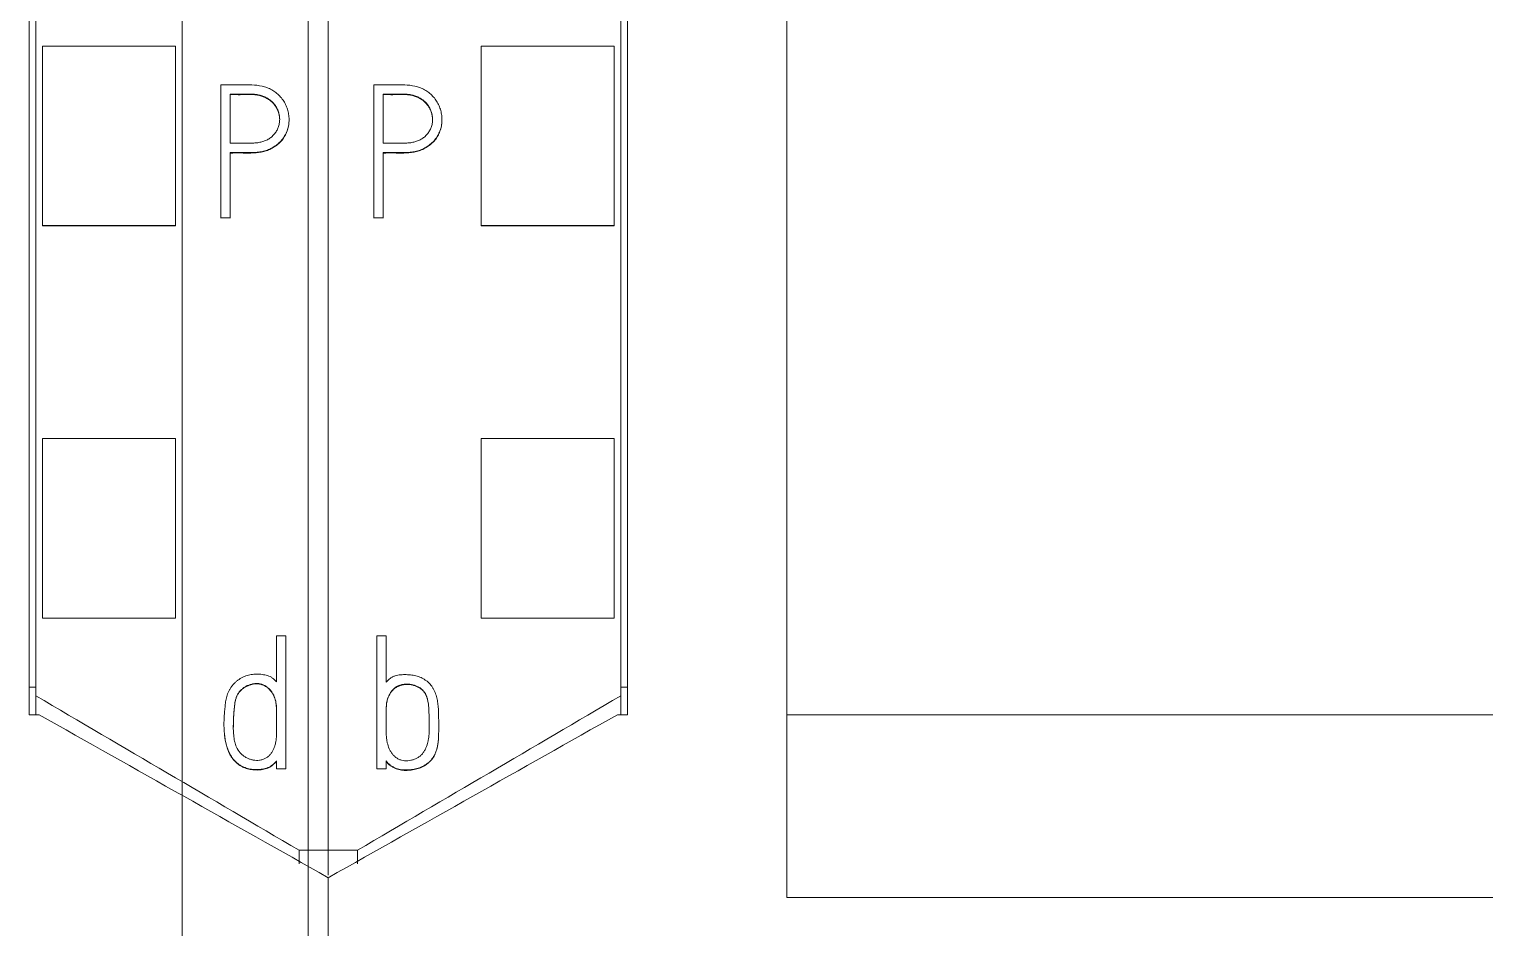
# Model space of a CAD drawing. Header units: millimetres. Extents: x 4137 to 6698, y 1400 to 3585.
# Drawn here: x 5385.35 to 5407.25, y 3245.87 to 3259.39 of the extents above; entities that cross this region are included whole.
import ezdxf

# ---------------------------------------------------------------- set-up
doc = ezdxf.new("R2010")
doc.units = ezdxf.units.MM
doc.layers.add('000-PI-Oprema', color=30, linetype='Continuous', lineweight=5)

msp = doc.modelspace()

# ---------------------------------------------------------------- linework, layer by layer
at = {"layer": '000-PI-Oprema', "color": 0, "linetype": 'ByBlock', "lineweight": 0}
for p, q in [((5389.848, 3360.459), (5389.848, 3247.041)), ((5389.848, 3360.459), (5389.848, 3247.041)), ((5385.448, 3249.363), (5385.448, 3358.178)), ((5394.248, 3358.178), (5394.248, 3249.363)), ((5387.648, 3293.528), (5387.648, 3229.573)), ((5389.548, 3293.528), (5389.548, 3229.573)), ((5385.548, 3256.433), (5385.548, 3259.134)), ((5385.548, 3259.134), (5387.548, 3259.134)), ((5387.548, 3256.433), (5387.548, 3259.134)), ((5392.148, 3256.433), (5392.148, 3259.134)), ((5394.148, 3259.134), (5392.148, 3259.134)), ((5394.148, 3256.433), (5394.148, 3259.134)), ((5388.232, 3258.551), (5388.232, 3256.549)), ((5390.532, 3258.551), (5390.532, 3256.549)), ((5388.373, 3257.673), (5388.373, 3258.409)), ((5390.673, 3257.673), (5390.673, 3258.409)), ((5389.258, 3258.022), (5389.258, 3258.028)), ((5391.558, 3258.022), (5391.558, 3258.028)), ((5388.373, 3256.549), (5388.373, 3257.532)), ((5390.673, 3256.549), (5390.673, 3257.532)), ((5388.232, 3256.549), (5388.373, 3256.549)), ((5388.232, 3256.549), (5388.232, 3256.543)), ((5388.373, 3256.549), (5388.373, 3256.543)), ((5390.532, 3256.549), (5390.673, 3256.549)), ((5390.532, 3256.549), (5390.532, 3256.543)), ((5390.673, 3256.549), (5390.673, 3256.543)), ((5385.548, 3256.428), (5385.548, 3256.433)), ((5385.548, 3256.433), (5387.548, 3256.433)), ((5385.548, 3256.428), (5387.548, 3256.428)), ((5387.548, 3256.428), (5387.548, 3256.433)), ((5392.148, 3256.428), (5392.148, 3256.433)), ((5394.148, 3256.433), (5392.148, 3256.433)), ((5394.148, 3256.428), (5392.148, 3256.428)), ((5394.148, 3256.428), (5394.148, 3256.433)), ((5385.548, 3250.531), (5385.548, 3253.232)), ((5385.548, 3253.232), (5387.548, 3253.232)), ((5387.548, 3250.531), (5387.548, 3253.232)), ((5392.148, 3250.531), (5392.148, 3253.232)), ((5394.148, 3253.232), (5392.148, 3253.232)), ((5394.148, 3250.531), (5394.148, 3253.232)), ((5385.548, 3250.528), (5385.548, 3250.531)), ((5385.548, 3250.531), (5387.548, 3250.531)), ((5385.548, 3250.528), (5387.548, 3250.528)), ((5387.548, 3250.528), (5387.548, 3250.531)), ((5392.148, 3250.528), (5392.148, 3250.531)), ((5394.148, 3250.531), (5392.148, 3250.531)), ((5394.148, 3250.528), (5392.148, 3250.528)), ((5394.148, 3250.528), (5394.148, 3250.531)), ((5389.07, 3250.264), (5389.07, 3249.572)), ((5389.211, 3250.264), (5389.07, 3250.264)), ((5389.211, 3248.264), (5389.211, 3250.264)), ((5390.581, 3248.264), (5390.581, 3250.264)), ((5390.581, 3250.264), (5390.719, 3250.264)), ((5390.719, 3250.264), (5390.719, 3249.569)), ((5385.348, 3249.492), (5385.448, 3249.492)), ((5385.448, 3249.078), (5385.448, 3249.363)), ((5394.348, 3249.492), (5394.248, 3249.492)), ((5394.248, 3249.363), (5394.248, 3249.078)), ((5385.348, 3249.078), (5385.498, 3249.078)), ((5388.279, 3248.941), (5388.279, 3248.931)), ((5391.509, 3248.889), (5391.509, 3248.895)), ((5394.198, 3249.078), (5394.348, 3249.078)), ((5417.748, 3249.074), (5396.748, 3249.074)), ((5389.07, 3248.383), (5389.07, 3248.264)), ((5389.07, 3248.264), (5389.211, 3248.264)), ((5390.719, 3248.264), (5390.581, 3248.264)), ((5390.719, 3248.383), (5390.719, 3248.264)), ((5389.408, 3247.041), (5389.408, 3246.837)), ((5389.848, 3247.041), (5389.408, 3247.041)), ((5389.848, 3247.041), (5389.848, 3246.664)), ((5389.848, 3247.041), (5389.848, 3246.671)), ((5390.288, 3247.041), (5389.848, 3247.041)), ((5390.288, 3246.837), (5390.288, 3247.041)), ((5417.748, 3246.328), (5396.748, 3246.328))]:
    msp.add_line(p, q, dxfattribs=at)
for points, knots in [([(5385.348, 3249.078), (5385.348, 3252.418), (5385.348, 3260.383), (5385.348, 3273.023), (5385.348, 3288.509), (5385.348, 3302.803), (5385.348, 3317.013), (5385.348, 3331.58), (5385.348, 3345.75), (5385.348, 3355.32), (5385.348, 3358.364)], [0, 0, 0, 0, 0.091483, 0.21812, 0.346206, 0.515858, 0.610111, 0.736264, 0.916066, 1, 1, 1, 1]), ([(5394.348, 3358.364), (5394.348, 3355.32), (5394.348, 3345.75), (5394.348, 3331.58), (5394.348, 3317.013), (5394.348, 3302.803), (5394.348, 3288.509), (5394.348, 3273.023), (5394.348, 3260.383), (5394.348, 3252.418), (5394.348, 3249.078)], [0, 0, 0, 0, 0.083934, 0.263736, 0.389889, 0.484142, 0.653794, 0.78188, 0.908517, 1, 1, 1, 1]), ([(5396.748, 3355.298), (5396.748, 3353.275), (5396.748, 3344.726), (5396.748, 3331.58), (5396.748, 3317.013), (5396.748, 3302.803), (5396.748, 3288.509), (5396.748, 3273.023), (5396.748, 3260.265), (5396.748, 3251.383), (5396.748, 3247.126), (5396.748, 3246.328)], [0, 0, 0, 0, 0.055935, 0.236292, 0.362833, 0.457376, 0.627551, 0.756032, 0.883059, 0.978086, 1, 1, 1, 1]), ([(5388.373, 3257.532), (5388.425, 3257.532), (5388.477, 3257.532), (5388.58, 3257.531), (5388.632, 3257.53), (5388.709, 3257.532), (5388.735, 3257.533), (5388.774, 3257.536), (5388.787, 3257.538), (5388.812, 3257.541), (5388.825, 3257.543), (5388.863, 3257.55), (5388.889, 3257.556), (5388.938, 3257.572), (5388.962, 3257.582), (5388.997, 3257.599), (5389.008, 3257.605), (5389.03, 3257.619), (5389.041, 3257.626), (5389.073, 3257.648), (5389.093, 3257.664), (5389.121, 3257.691), (5389.13, 3257.7), (5389.148, 3257.719), (5389.156, 3257.729), (5389.179, 3257.76), (5389.193, 3257.782), (5389.211, 3257.816), (5389.216, 3257.828), (5389.226, 3257.852), (5389.231, 3257.864), (5389.243, 3257.901), (5389.249, 3257.926), (5389.254, 3257.965), (5389.256, 3257.978), (5389.258, 3258.004), (5389.258, 3258.017), (5389.258, 3258.056), (5389.256, 3258.081), (5389.25, 3258.12), (5389.248, 3258.132), (5389.242, 3258.158), (5389.239, 3258.17), (5389.227, 3258.207), (5389.218, 3258.231), (5389.201, 3258.266), (5389.195, 3258.278), (5389.182, 3258.3), (5389.175, 3258.311), (5389.153, 3258.343), (5389.136, 3258.363), (5389.101, 3258.4), (5389.082, 3258.418), (5389.051, 3258.442), (5389.04, 3258.449), (5389.019, 3258.464), (5389.008, 3258.47), (5388.974, 3258.489), (5388.95, 3258.5), (5388.914, 3258.513), (5388.901, 3258.517), (5388.876, 3258.524), (5388.864, 3258.527), (5388.801, 3258.542), (5388.75, 3258.547), (5388.672, 3258.552), (5388.646, 3258.552), (5388.595, 3258.553), (5388.543, 3258.552), (5388.491, 3258.551), (5388.439, 3258.55), (5388.362, 3258.55), (5388.284, 3258.551), (5388.232, 3258.551)], [0, 0, 0, 0, 0.0625, 0.0625, 0.125, 0.125, 0.15625, 0.15625, 0.171875, 0.171875, 0.1875, 0.1875, 0.21875, 0.21875, 0.25, 0.25, 0.265625, 0.265625, 0.28125, 0.28125, 0.3125, 0.3125, 0.328125, 0.328125, 0.34375, 0.34375, 0.375, 0.375, 0.390625, 0.390625, 0.40625, 0.40625, 0.4375, 0.4375, 0.453125, 0.453125, 0.46875, 0.46875, 0.5, 0.5, 0.515625, 0.515625, 0.53125, 0.53125, 0.5625, 0.5625, 0.578125, 0.578125, 0.59375, 0.59375, 0.625, 0.625, 0.65625, 0.65625, 0.671875, 0.671875, 0.6875, 0.6875, 0.71875, 0.71875, 0.734375, 0.734375, 0.75, 0.75, 0.8125, 0.8125, 0.84375, 0.84375, 0.875, 0.90625, 0.90625, 0.9375, 1, 1, 1, 1]), ([(5390.673, 3257.532), (5390.725, 3257.532), (5390.777, 3257.532), (5390.88, 3257.531), (5390.932, 3257.53), (5391.009, 3257.532), (5391.035, 3257.533), (5391.074, 3257.536), (5391.087, 3257.538), (5391.112, 3257.541), (5391.125, 3257.543), (5391.163, 3257.55), (5391.189, 3257.556), (5391.238, 3257.572), (5391.262, 3257.582), (5391.297, 3257.599), (5391.308, 3257.605), (5391.33, 3257.619), (5391.341, 3257.626), (5391.373, 3257.648), (5391.393, 3257.664), (5391.421, 3257.691), (5391.43, 3257.7), (5391.448, 3257.719), (5391.456, 3257.729), (5391.479, 3257.76), (5391.493, 3257.782), (5391.511, 3257.816), (5391.516, 3257.828), (5391.526, 3257.852), (5391.531, 3257.864), (5391.543, 3257.901), (5391.549, 3257.926), (5391.554, 3257.965), (5391.556, 3257.978), (5391.558, 3258.004), (5391.558, 3258.017), (5391.558, 3258.056), (5391.556, 3258.081), (5391.55, 3258.12), (5391.548, 3258.132), (5391.542, 3258.158), (5391.539, 3258.17), (5391.527, 3258.207), (5391.518, 3258.231), (5391.501, 3258.266), (5391.495, 3258.278), (5391.482, 3258.3), (5391.475, 3258.311), (5391.453, 3258.343), (5391.436, 3258.363), (5391.401, 3258.4), (5391.382, 3258.418), (5391.351, 3258.442), (5391.34, 3258.449), (5391.319, 3258.464), (5391.308, 3258.47), (5391.274, 3258.489), (5391.25, 3258.5), (5391.214, 3258.513), (5391.201, 3258.517), (5391.176, 3258.524), (5391.164, 3258.527), (5391.101, 3258.542), (5391.05, 3258.547), (5390.972, 3258.552), (5390.946, 3258.552), (5390.895, 3258.553), (5390.843, 3258.552), (5390.791, 3258.551), (5390.739, 3258.55), (5390.662, 3258.55), (5390.584, 3258.551), (5390.532, 3258.551)], [0, 0, 0, 0, 0.0625, 0.0625, 0.125, 0.125, 0.15625, 0.15625, 0.171875, 0.171875, 0.1875, 0.1875, 0.21875, 0.21875, 0.25, 0.25, 0.265625, 0.265625, 0.28125, 0.28125, 0.3125, 0.3125, 0.328125, 0.328125, 0.34375, 0.34375, 0.375, 0.375, 0.390625, 0.390625, 0.40625, 0.40625, 0.4375, 0.4375, 0.453125, 0.453125, 0.46875, 0.46875, 0.5, 0.5, 0.515625, 0.515625, 0.53125, 0.53125, 0.5625, 0.5625, 0.578125, 0.578125, 0.59375, 0.59375, 0.625, 0.625, 0.65625, 0.65625, 0.671875, 0.671875, 0.6875, 0.6875, 0.71875, 0.71875, 0.734375, 0.734375, 0.75, 0.75, 0.8125, 0.8125, 0.84375, 0.84375, 0.875, 0.90625, 0.90625, 0.9375, 1, 1, 1, 1]), ([(5388.373, 3258.409), (5388.412, 3258.41), (5388.451, 3258.409), (5388.509, 3258.409), (5388.528, 3258.409), (5388.567, 3258.41), (5388.586, 3258.41), (5388.645, 3258.411), (5388.683, 3258.412), (5388.741, 3258.408), (5388.76, 3258.406), (5388.799, 3258.4), (5388.818, 3258.395), (5388.847, 3258.387), (5388.856, 3258.383), (5388.875, 3258.376), (5388.884, 3258.373), (5388.911, 3258.36), (5388.928, 3258.351), (5388.954, 3258.335), (5388.962, 3258.329), (5388.978, 3258.317), (5388.985, 3258.311), (5389.008, 3258.291), (5389.022, 3258.277), (5389.041, 3258.254), (5389.046, 3258.246), (5389.058, 3258.23), (5389.063, 3258.221), (5389.078, 3258.195), (5389.086, 3258.177), (5389.097, 3258.149), (5389.1, 3258.14), (5389.105, 3258.121), (5389.108, 3258.111), (5389.114, 3258.082), (5389.116, 3258.062), (5389.117, 3258.032), (5389.117, 3258.022), (5389.116, 3258.002), (5389.115, 3257.992), (5389.111, 3257.963), (5389.107, 3257.943), (5389.098, 3257.915), (5389.095, 3257.906), (5389.087, 3257.888), (5389.083, 3257.878), (5389.069, 3257.852), (5389.058, 3257.835), (5389.04, 3257.812), (5389.033, 3257.804), (5389.02, 3257.79), (5389.013, 3257.782), (5388.99, 3257.762), (5388.974, 3257.751), (5388.949, 3257.735), (5388.941, 3257.73), (5388.923, 3257.72), (5388.914, 3257.716), (5388.886, 3257.704), (5388.868, 3257.698), (5388.839, 3257.69), (5388.829, 3257.688), (5388.81, 3257.684), (5388.8, 3257.682), (5388.77, 3257.678), (5388.75, 3257.676), (5388.711, 3257.674), (5388.691, 3257.673), (5388.651, 3257.672), (5388.611, 3257.672), (5388.572, 3257.673), (5388.532, 3257.673), (5388.512, 3257.673), (5388.453, 3257.673), (5388.413, 3257.673), (5388.373, 3257.673)], [0, 0, 0, 0, 0.0625, 0.0625, 0.09375, 0.09375, 0.125, 0.125, 0.1875, 0.1875, 0.21875, 0.21875, 0.25, 0.25, 0.265625, 0.265625, 0.28125, 0.28125, 0.3125, 0.3125, 0.328125, 0.328125, 0.34375, 0.34375, 0.375, 0.375, 0.390625, 0.390625, 0.40625, 0.40625, 0.4375, 0.4375, 0.453125, 0.453125, 0.46875, 0.46875, 0.5, 0.5, 0.515625, 0.515625, 0.53125, 0.53125, 0.5625, 0.5625, 0.578125, 0.578125, 0.59375, 0.59375, 0.625, 0.625, 0.640625, 0.640625, 0.65625, 0.65625, 0.6875, 0.6875, 0.703125, 0.703125, 0.71875, 0.71875, 0.75, 0.75, 0.765625, 0.765625, 0.78125, 0.78125, 0.8125, 0.8125, 0.84375, 0.84375, 0.875, 0.90625, 0.90625, 0.9375, 0.9375, 1, 1, 1, 1]), ([(5389.117, 3258.022), (5389.117, 3258.026), (5389.117, 3258.029), (5389.117, 3258.042), (5389.116, 3258.052), (5389.114, 3258.071), (5389.112, 3258.081), (5389.107, 3258.11), (5389.102, 3258.129), (5389.092, 3258.157), (5389.088, 3258.167), (5389.08, 3258.185), (5389.066, 3258.211), (5389.05, 3258.236), (5389.031, 3258.259), (5389.025, 3258.267), (5389.011, 3258.281), (5389.004, 3258.288), (5388.982, 3258.308), (5388.966, 3258.32), (5388.941, 3258.336), (5388.933, 3258.342), (5388.915, 3258.351), (5388.907, 3258.356), (5388.88, 3258.369), (5388.861, 3258.376), (5388.824, 3258.388), (5388.804, 3258.392), (5388.765, 3258.399), (5388.746, 3258.401), (5388.687, 3258.406), (5388.648, 3258.405), (5388.589, 3258.404), (5388.569, 3258.403), (5388.53, 3258.403), (5388.511, 3258.402), (5388.452, 3258.403), (5388.413, 3258.403), (5388.373, 3258.403)], [0, 0, 0, 0, 0.009533, 0.009533, 0.040485, 0.040485, 0.071437, 0.071437, 0.133342, 0.133342, 0.164294, 0.164294, 0.195246, 0.25715, 0.25715, 0.288102, 0.288102, 0.319054, 0.319054, 0.380958, 0.380958, 0.41191, 0.41191, 0.442862, 0.442862, 0.504767, 0.504767, 0.566671, 0.566671, 0.628575, 0.628575, 0.752383, 0.752383, 0.814287, 0.814287, 0.876192, 0.876192, 1, 1, 1, 1]), ([(5390.673, 3258.409), (5390.712, 3258.41), (5390.751, 3258.409), (5390.809, 3258.409), (5390.828, 3258.409), (5390.867, 3258.41), (5390.886, 3258.41), (5390.945, 3258.411), (5390.983, 3258.412), (5391.041, 3258.408), (5391.06, 3258.406), (5391.099, 3258.4), (5391.118, 3258.395), (5391.147, 3258.387), (5391.156, 3258.383), (5391.175, 3258.376), (5391.184, 3258.373), (5391.211, 3258.36), (5391.228, 3258.351), (5391.254, 3258.335), (5391.262, 3258.329), (5391.278, 3258.317), (5391.285, 3258.311), (5391.308, 3258.291), (5391.322, 3258.277), (5391.341, 3258.254), (5391.346, 3258.246), (5391.358, 3258.23), (5391.363, 3258.221), (5391.378, 3258.195), (5391.386, 3258.177), (5391.397, 3258.149), (5391.4, 3258.14), (5391.405, 3258.121), (5391.408, 3258.111), (5391.414, 3258.082), (5391.416, 3258.062), (5391.417, 3258.032), (5391.417, 3258.022), (5391.416, 3258.002), (5391.415, 3257.992), (5391.411, 3257.963), (5391.407, 3257.943), (5391.398, 3257.915), (5391.395, 3257.906), (5391.387, 3257.888), (5391.383, 3257.878), (5391.369, 3257.852), (5391.358, 3257.835), (5391.34, 3257.812), (5391.333, 3257.804), (5391.32, 3257.79), (5391.313, 3257.782), (5391.29, 3257.762), (5391.274, 3257.751), (5391.249, 3257.735), (5391.241, 3257.73), (5391.223, 3257.72), (5391.214, 3257.716), (5391.186, 3257.704), (5391.168, 3257.698), (5391.139, 3257.69), (5391.129, 3257.688), (5391.11, 3257.684), (5391.1, 3257.682), (5391.07, 3257.678), (5391.05, 3257.676), (5391.011, 3257.674), (5390.991, 3257.673), (5390.951, 3257.672), (5390.911, 3257.672), (5390.872, 3257.673), (5390.832, 3257.673), (5390.812, 3257.673), (5390.753, 3257.673), (5390.713, 3257.673), (5390.673, 3257.673)], [0, 0, 0, 0, 0.0625, 0.0625, 0.09375, 0.09375, 0.125, 0.125, 0.1875, 0.1875, 0.21875, 0.21875, 0.25, 0.25, 0.265625, 0.265625, 0.28125, 0.28125, 0.3125, 0.3125, 0.328125, 0.328125, 0.34375, 0.34375, 0.375, 0.375, 0.390625, 0.390625, 0.40625, 0.40625, 0.4375, 0.4375, 0.453125, 0.453125, 0.46875, 0.46875, 0.5, 0.5, 0.515625, 0.515625, 0.53125, 0.53125, 0.5625, 0.5625, 0.578125, 0.578125, 0.59375, 0.59375, 0.625, 0.625, 0.640625, 0.640625, 0.65625, 0.65625, 0.6875, 0.6875, 0.703125, 0.703125, 0.71875, 0.71875, 0.75, 0.75, 0.765625, 0.765625, 0.78125, 0.78125, 0.8125, 0.8125, 0.84375, 0.84375, 0.875, 0.90625, 0.90625, 0.9375, 0.9375, 1, 1, 1, 1]), ([(5391.417, 3258.022), (5391.417, 3258.026), (5391.417, 3258.029), (5391.417, 3258.042), (5391.416, 3258.052), (5391.414, 3258.071), (5391.412, 3258.081), (5391.407, 3258.11), (5391.402, 3258.129), (5391.392, 3258.157), (5391.388, 3258.167), (5391.38, 3258.185), (5391.366, 3258.211), (5391.35, 3258.236), (5391.331, 3258.259), (5391.325, 3258.267), (5391.311, 3258.281), (5391.304, 3258.288), (5391.282, 3258.308), (5391.266, 3258.32), (5391.241, 3258.336), (5391.233, 3258.342), (5391.215, 3258.351), (5391.207, 3258.356), (5391.18, 3258.369), (5391.161, 3258.376), (5391.124, 3258.388), (5391.104, 3258.392), (5391.065, 3258.399), (5391.046, 3258.401), (5390.987, 3258.406), (5390.948, 3258.405), (5390.889, 3258.404), (5390.869, 3258.403), (5390.83, 3258.403), (5390.811, 3258.402), (5390.752, 3258.403), (5390.713, 3258.403), (5390.673, 3258.403)], [0, 0, 0, 0, 0.009533, 0.009533, 0.040485, 0.040485, 0.071437, 0.071437, 0.133342, 0.133342, 0.164294, 0.164294, 0.195246, 0.25715, 0.25715, 0.288102, 0.288102, 0.319054, 0.319054, 0.380958, 0.380958, 0.41191, 0.41191, 0.442862, 0.442862, 0.504767, 0.504767, 0.566671, 0.566671, 0.628575, 0.628575, 0.752383, 0.752383, 0.814287, 0.814287, 0.876192, 0.876192, 1, 1, 1, 1]), ([(5389.258, 3258.023), (5389.258, 3257.997), (5389.257, 3257.972), (5389.251, 3257.935), (5389.248, 3257.922), (5389.243, 3257.897), (5389.239, 3257.884), (5389.227, 3257.847), (5389.217, 3257.823), (5389.194, 3257.777), (5389.18, 3257.755), (5389.157, 3257.724), (5389.148, 3257.714), (5389.131, 3257.695), (5389.122, 3257.685), (5389.094, 3257.659), (5389.074, 3257.642), (5389.042, 3257.62), (5389.031, 3257.613), (5389.009, 3257.6), (5388.997, 3257.593), (5388.963, 3257.576), (5388.939, 3257.566), (5388.902, 3257.554), (5388.889, 3257.551), (5388.864, 3257.544), (5388.851, 3257.542), (5388.788, 3257.53), (5388.736, 3257.526), (5388.633, 3257.524), (5388.581, 3257.525), (5388.477, 3257.526), (5388.425, 3257.525), (5388.373, 3257.525)], [0, 0, 0, 0, 0.065202, 0.065202, 0.098588, 0.098588, 0.131973, 0.131973, 0.198745, 0.198745, 0.265516, 0.265516, 0.298902, 0.298902, 0.332287, 0.332287, 0.399059, 0.399059, 0.432444, 0.432444, 0.46583, 0.46583, 0.532601, 0.532601, 0.565987, 0.565987, 0.599372, 0.599372, 0.732915, 0.732915, 0.866457, 0.866457, 1, 1, 1, 1]), ([(5391.558, 3258.023), (5391.558, 3257.997), (5391.557, 3257.972), (5391.551, 3257.935), (5391.548, 3257.922), (5391.543, 3257.897), (5391.539, 3257.884), (5391.527, 3257.847), (5391.517, 3257.823), (5391.494, 3257.777), (5391.48, 3257.755), (5391.457, 3257.724), (5391.448, 3257.714), (5391.431, 3257.695), (5391.422, 3257.685), (5391.394, 3257.659), (5391.374, 3257.642), (5391.342, 3257.62), (5391.331, 3257.613), (5391.309, 3257.6), (5391.297, 3257.593), (5391.263, 3257.576), (5391.239, 3257.566), (5391.202, 3257.554), (5391.189, 3257.551), (5391.164, 3257.544), (5391.151, 3257.542), (5391.088, 3257.53), (5391.036, 3257.526), (5390.933, 3257.524), (5390.881, 3257.525), (5390.777, 3257.526), (5390.725, 3257.525), (5390.673, 3257.525)], [0, 0, 0, 0, 0.065202, 0.065202, 0.098588, 0.098588, 0.131973, 0.131973, 0.198745, 0.198745, 0.265516, 0.265516, 0.298902, 0.298902, 0.332287, 0.332287, 0.399059, 0.399059, 0.432444, 0.432444, 0.46583, 0.46583, 0.532601, 0.532601, 0.565987, 0.565987, 0.599372, 0.599372, 0.732915, 0.732915, 0.866457, 0.866457, 1, 1, 1, 1]), ([(5389.07, 3249.572), (5389.051, 3249.593), (5389.032, 3249.613), (5389.004, 3249.633), (5388.998, 3249.637), (5388.986, 3249.644), (5388.98, 3249.648), (5388.961, 3249.657), (5388.948, 3249.662), (5388.922, 3249.67), (5388.909, 3249.674), (5388.882, 3249.679), (5388.868, 3249.681), (5388.84, 3249.685), (5388.827, 3249.687), (5388.799, 3249.689), (5388.786, 3249.689), (5388.744, 3249.689), (5388.717, 3249.686), (5388.676, 3249.679), (5388.662, 3249.676), (5388.635, 3249.669), (5388.622, 3249.665), (5388.596, 3249.656), (5388.583, 3249.651), (5388.558, 3249.64), (5388.546, 3249.633), (5388.521, 3249.619), (5388.51, 3249.612), (5388.487, 3249.596), (5388.465, 3249.579), (5388.445, 3249.56), (5388.426, 3249.54), (5388.416, 3249.53), (5388.399, 3249.508), (5388.39, 3249.497), (5388.375, 3249.474), (5388.367, 3249.462), (5388.354, 3249.438), (5388.347, 3249.426), (5388.336, 3249.4), (5388.331, 3249.387), (5388.318, 3249.348), (5388.311, 3249.321), (5388.305, 3249.28), (5388.303, 3249.267), (5388.3, 3249.239), (5388.299, 3249.226), (5388.296, 3249.198), (5388.295, 3249.185), (5388.291, 3249.157), (5388.29, 3249.144), (5388.287, 3249.116), (5388.286, 3249.103), (5388.283, 3249.075), (5388.282, 3249.062), (5388.281, 3249.034), (5388.28, 3249.02), (5388.28, 3248.993), (5388.279, 3248.979), (5388.279, 3248.938), (5388.279, 3248.911), (5388.281, 3248.856), (5388.282, 3248.829), (5388.288, 3248.774), (5388.291, 3248.747), (5388.3, 3248.693), (5388.305, 3248.666), (5388.325, 3248.585), (5388.344, 3248.533), (5388.383, 3248.46), (5388.398, 3248.437), (5388.431, 3248.394), (5388.45, 3248.374), (5388.482, 3248.347), (5388.493, 3248.338), (5388.516, 3248.322), (5388.527, 3248.315), (5388.551, 3248.302), (5388.563, 3248.295), (5388.589, 3248.285), (5388.602, 3248.28), (5388.641, 3248.267), (5388.668, 3248.262), (5388.723, 3248.254), (5388.75, 3248.252), (5388.792, 3248.253), (5388.806, 3248.254), (5388.833, 3248.256), (5388.847, 3248.258), (5388.874, 3248.264), (5388.887, 3248.267), (5388.914, 3248.274), (5388.927, 3248.278), (5388.953, 3248.288), (5388.965, 3248.294), (5388.989, 3248.308), (5389, 3248.316), (5389.022, 3248.333), (5389.032, 3248.343), (5389.052, 3248.362), (5389.061, 3248.373), (5389.07, 3248.383)], [0, 0, 0, 0, 0.03125, 0.03125, 0.039062, 0.039062, 0.046875, 0.046875, 0.0625, 0.0625, 0.078125, 0.078125, 0.09375, 0.09375, 0.109375, 0.109375, 0.125, 0.125, 0.15625, 0.15625, 0.171875, 0.171875, 0.1875, 0.1875, 0.203125, 0.203125, 0.21875, 0.21875, 0.234375, 0.234375, 0.25, 0.265625, 0.265625, 0.28125, 0.28125, 0.296875, 0.296875, 0.3125, 0.3125, 0.328125, 0.328125, 0.34375, 0.34375, 0.375, 0.375, 0.390625, 0.390625, 0.40625, 0.40625, 0.421875, 0.421875, 0.4375, 0.4375, 0.453125, 0.453125, 0.46875, 0.46875, 0.484375, 0.484375, 0.5, 0.5, 0.53125, 0.53125, 0.5625, 0.5625, 0.59375, 0.59375, 0.625, 0.625, 0.6875, 0.6875, 0.71875, 0.71875, 0.75, 0.75, 0.765625, 0.765625, 0.78125, 0.78125, 0.796875, 0.796875, 0.8125, 0.8125, 0.84375, 0.84375, 0.875, 0.875, 0.890625, 0.890625, 0.90625, 0.90625, 0.921875, 0.921875, 0.9375, 0.9375, 0.953125, 0.953125, 0.96875, 0.96875, 0.984375, 0.984375, 1, 1, 1, 1]), ([(5389.016, 3249.393), (5389.031, 3249.365), (5389.043, 3249.336), (5389.056, 3249.291), (5389.059, 3249.276), (5389.064, 3249.244), (5389.066, 3249.229), (5389.068, 3249.197), (5389.069, 3249.182), (5389.07, 3249.15), (5389.071, 3249.103), (5389.07, 3249.056), (5389.069, 3248.962), (5389.07, 3248.899), (5389.07, 3248.805), (5389.07, 3248.774), (5389.067, 3248.727), (5389.066, 3248.712), (5389.061, 3248.681), (5389.056, 3248.65), (5389.048, 3248.62), (5389.038, 3248.59), (5389.032, 3248.575), (5389.02, 3248.547), (5389.012, 3248.533), (5388.996, 3248.506), (5388.987, 3248.493), (5388.966, 3248.469), (5388.955, 3248.459), (5388.937, 3248.444), (5388.93, 3248.439), (5388.917, 3248.43), (5388.91, 3248.426), (5388.89, 3248.415), (5388.875, 3248.409), (5388.853, 3248.402), (5388.845, 3248.4), (5388.83, 3248.396), (5388.822, 3248.395), (5388.799, 3248.392), (5388.783, 3248.391), (5388.751, 3248.392), (5388.736, 3248.394), (5388.705, 3248.399), (5388.69, 3248.403), (5388.659, 3248.413), (5388.645, 3248.419), (5388.617, 3248.432), (5388.603, 3248.44), (5388.577, 3248.457), (5388.564, 3248.466), (5388.54, 3248.487), (5388.529, 3248.498), (5388.509, 3248.521), (5388.499, 3248.534), (5388.474, 3248.574), (5388.462, 3248.603), (5388.447, 3248.648), (5388.443, 3248.663), (5388.436, 3248.694), (5388.433, 3248.709), (5388.426, 3248.755), (5388.423, 3248.786), (5388.42, 3248.848), (5388.419, 3248.879), (5388.42, 3248.942), (5388.421, 3248.973), (5388.423, 3249.035), (5388.425, 3249.066), (5388.429, 3249.129), (5388.432, 3249.16), (5388.438, 3249.222), (5388.442, 3249.253), (5388.451, 3249.299), (5388.455, 3249.314), (5388.465, 3249.344), (5388.471, 3249.358), (5388.485, 3249.386), (5388.494, 3249.4), (5388.508, 3249.419), (5388.512, 3249.425), (5388.523, 3249.437), (5388.528, 3249.443), (5388.545, 3249.459), (5388.557, 3249.47), (5388.582, 3249.489), (5388.595, 3249.497), (5388.637, 3249.52), (5388.666, 3249.531), (5388.704, 3249.54), (5388.712, 3249.542), (5388.728, 3249.544), (5388.736, 3249.545), (5388.759, 3249.548), (5388.775, 3249.548), (5388.798, 3249.546), (5388.806, 3249.545), (5388.822, 3249.542), (5388.83, 3249.541), (5388.852, 3249.534), (5388.867, 3249.529), (5388.888, 3249.519), (5388.895, 3249.515), (5388.909, 3249.507), (5388.929, 3249.494), (5388.947, 3249.479), (5388.964, 3249.463), (5388.969, 3249.457), (5388.98, 3249.445), (5388.985, 3249.439), (5388.999, 3249.42), (5389.008, 3249.407), (5389.016, 3249.393)], [0, 0, 0, 0, 0.03125, 0.03125, 0.046875, 0.046875, 0.0625, 0.0625, 0.078125, 0.078125, 0.09375, 0.125, 0.125, 0.1875, 0.1875, 0.21875, 0.21875, 0.234375, 0.234375, 0.25, 0.265625, 0.265625, 0.28125, 0.28125, 0.296875, 0.296875, 0.3125, 0.3125, 0.328125, 0.328125, 0.335938, 0.335938, 0.34375, 0.34375, 0.359375, 0.359375, 0.367188, 0.367188, 0.375, 0.375, 0.390625, 0.390625, 0.40625, 0.40625, 0.421875, 0.421875, 0.4375, 0.4375, 0.453125, 0.453125, 0.46875, 0.46875, 0.484375, 0.484375, 0.5, 0.5, 0.53125, 0.53125, 0.546875, 0.546875, 0.5625, 0.5625, 0.59375, 0.59375, 0.625, 0.625, 0.65625, 0.65625, 0.6875, 0.6875, 0.71875, 0.71875, 0.75, 0.75, 0.765625, 0.765625, 0.78125, 0.78125, 0.796875, 0.796875, 0.804688, 0.804688, 0.8125, 0.8125, 0.828125, 0.828125, 0.84375, 0.84375, 0.875, 0.875, 0.882813, 0.882813, 0.890625, 0.890625, 0.90625, 0.90625, 0.914063, 0.914063, 0.921875, 0.921875, 0.9375, 0.9375, 0.945313, 0.945313, 0.953125, 0.96875, 0.96875, 0.976563, 0.976563, 0.984375, 0.984375, 1, 1, 1, 1]), ([(5389.016, 3249.387), (5389, 3249.414), (5388.981, 3249.44), (5388.953, 3249.467), (5388.947, 3249.473), (5388.935, 3249.483), (5388.929, 3249.488), (5388.909, 3249.501), (5388.896, 3249.509), (5388.874, 3249.519), (5388.867, 3249.522), (5388.852, 3249.528), (5388.845, 3249.53), (5388.822, 3249.536), (5388.806, 3249.539), (5388.783, 3249.541), (5388.775, 3249.541), (5388.759, 3249.541), (5388.751, 3249.541), (5388.728, 3249.538), (5388.712, 3249.536), (5388.681, 3249.528), (5388.666, 3249.524), (5388.637, 3249.512), (5388.622, 3249.506), (5388.602, 3249.495), (5388.595, 3249.491), (5388.582, 3249.482), (5388.575, 3249.478), (5388.556, 3249.463), (5388.533, 3249.443), (5388.512, 3249.419), (5388.498, 3249.4), (5388.494, 3249.393), (5388.485, 3249.379), (5388.482, 3249.373), (5388.471, 3249.352), (5388.465, 3249.337), (5388.455, 3249.307), (5388.451, 3249.292), (5388.442, 3249.246), (5388.438, 3249.215), (5388.432, 3249.152), (5388.427, 3249.09), (5388.423, 3249.027), (5388.421, 3248.965), (5388.42, 3248.934), (5388.42, 3248.899), (5388.42, 3248.896), (5388.42, 3248.893)], [0, 0, 0, 0, 0.082662, 0.082662, 0.103327, 0.103327, 0.123993, 0.123993, 0.165323, 0.165323, 0.185989, 0.185989, 0.206654, 0.206654, 0.247985, 0.247985, 0.268651, 0.268651, 0.289316, 0.289316, 0.330647, 0.330647, 0.371978, 0.371978, 0.413309, 0.413309, 0.433974, 0.433974, 0.454639, 0.454639, 0.49597, 0.537301, 0.537301, 0.557967, 0.557967, 0.578632, 0.578632, 0.619963, 0.619963, 0.661294, 0.661294, 0.743955, 0.743955, 0.826617, 0.909279, 0.909279, 0.99194, 0.99194, 1, 1, 1, 1]), ([(5390.719, 3249.569), (5390.738, 3249.59), (5390.759, 3249.609), (5390.793, 3249.633), (5390.804, 3249.64), (5390.823, 3249.65), (5390.83, 3249.653), (5390.843, 3249.658), (5390.849, 3249.66), (5390.882, 3249.671), (5390.909, 3249.676), (5390.951, 3249.68), (5390.965, 3249.68), (5390.993, 3249.681), (5391.007, 3249.681), (5391.049, 3249.68), (5391.076, 3249.678), (5391.117, 3249.672), (5391.131, 3249.67), (5391.159, 3249.664), (5391.172, 3249.661), (5391.212, 3249.649), (5391.238, 3249.639), (5391.275, 3249.62), (5391.288, 3249.613), (5391.311, 3249.597), (5391.323, 3249.589), (5391.355, 3249.564), (5391.375, 3249.544), (5391.401, 3249.511), (5391.409, 3249.5), (5391.424, 3249.476), (5391.438, 3249.452), (5391.449, 3249.426), (5391.46, 3249.4), (5391.465, 3249.387), (5391.478, 3249.347), (5391.484, 3249.32), (5391.495, 3249.265), (5391.498, 3249.238), (5391.504, 3249.182), (5391.505, 3249.154), (5391.507, 3249.099), (5391.508, 3249.071), (5391.509, 3249.015), (5391.509, 3248.987), (5391.51, 3248.903), (5391.51, 3248.847), (5391.507, 3248.763), (5391.506, 3248.735), (5391.502, 3248.68), (5391.499, 3248.652), (5391.492, 3248.611), (5391.489, 3248.597), (5391.483, 3248.57), (5391.479, 3248.556), (5391.466, 3248.516), (5391.455, 3248.49), (5391.435, 3248.453), (5391.427, 3248.441), (5391.411, 3248.418), (5391.403, 3248.407), (5391.375, 3248.375), (5391.355, 3248.356), (5391.321, 3248.331), (5391.309, 3248.324), (5391.285, 3248.309), (5391.272, 3248.303), (5391.247, 3248.291), (5391.234, 3248.286), (5391.207, 3248.276), (5391.194, 3248.272), (5391.153, 3248.261), (5391.126, 3248.256), (5391.07, 3248.249), (5391.042, 3248.247), (5390.986, 3248.247), (5390.958, 3248.25), (5390.917, 3248.257), (5390.903, 3248.26), (5390.876, 3248.269), (5390.863, 3248.274), (5390.837, 3248.285), (5390.825, 3248.292), (5390.807, 3248.302), (5390.801, 3248.306), (5390.789, 3248.314), (5390.783, 3248.318), (5390.756, 3248.34), (5390.736, 3248.361), (5390.719, 3248.383)], [0, 0, 0, 0, 0.03125, 0.03125, 0.046875, 0.046875, 0.054688, 0.054688, 0.0625, 0.0625, 0.09375, 0.09375, 0.109375, 0.109375, 0.125, 0.125, 0.15625, 0.15625, 0.171875, 0.171875, 0.1875, 0.1875, 0.21875, 0.21875, 0.234375, 0.234375, 0.25, 0.25, 0.28125, 0.28125, 0.296875, 0.296875, 0.3125, 0.328125, 0.328125, 0.34375, 0.34375, 0.375, 0.375, 0.40625, 0.40625, 0.4375, 0.4375, 0.46875, 0.46875, 0.5, 0.5, 0.5625, 0.5625, 0.59375, 0.59375, 0.625, 0.625, 0.640625, 0.640625, 0.65625, 0.65625, 0.6875, 0.6875, 0.703125, 0.703125, 0.71875, 0.71875, 0.75, 0.75, 0.765625, 0.765625, 0.78125, 0.78125, 0.796875, 0.796875, 0.8125, 0.8125, 0.84375, 0.84375, 0.875, 0.875, 0.90625, 0.90625, 0.921875, 0.921875, 0.9375, 0.9375, 0.953125, 0.953125, 0.960938, 0.960938, 0.96875, 0.96875, 1, 1, 1, 1]), ([(5390.89, 3249.507), (5390.904, 3249.514), (5390.919, 3249.52), (5390.949, 3249.529), (5390.964, 3249.532), (5390.988, 3249.536), (5390.996, 3249.537), (5391.011, 3249.538), (5391.035, 3249.539), (5391.059, 3249.538), (5391.09, 3249.534), (5391.106, 3249.531), (5391.136, 3249.524), (5391.151, 3249.519), (5391.181, 3249.508), (5391.195, 3249.501), (5391.223, 3249.486), (5391.236, 3249.477), (5391.255, 3249.462), (5391.26, 3249.457), (5391.272, 3249.446), (5391.277, 3249.44), (5391.293, 3249.422), (5391.301, 3249.409), (5391.316, 3249.381), (5391.323, 3249.366), (5391.334, 3249.337), (5391.338, 3249.322), (5391.346, 3249.291), (5391.349, 3249.276), (5391.354, 3249.245), (5391.356, 3249.229), (5391.361, 3249.182), (5391.362, 3249.15), (5391.366, 3249.056), (5391.368, 3248.993), (5391.368, 3248.898), (5391.367, 3248.866), (5391.365, 3248.803), (5391.363, 3248.772), (5391.357, 3248.725), (5391.355, 3248.709), (5391.349, 3248.678), (5391.345, 3248.663), (5391.333, 3248.617), (5391.322, 3248.587), (5391.302, 3248.545), (5391.294, 3248.531), (5391.276, 3248.505), (5391.266, 3248.493), (5391.245, 3248.47), (5391.233, 3248.459), (5391.207, 3248.44), (5391.194, 3248.432), (5391.166, 3248.417), (5391.151, 3248.411), (5391.121, 3248.4), (5391.106, 3248.396), (5391.075, 3248.39), (5391.059, 3248.387), (5391.036, 3248.386), (5391.028, 3248.386), (5391.012, 3248.386), (5391.004, 3248.386), (5390.98, 3248.388), (5390.965, 3248.39), (5390.942, 3248.396), (5390.934, 3248.399), (5390.919, 3248.404), (5390.912, 3248.407), (5390.891, 3248.418), (5390.877, 3248.426), (5390.858, 3248.44), (5390.852, 3248.445), (5390.84, 3248.456), (5390.835, 3248.462), (5390.819, 3248.479), (5390.809, 3248.491), (5390.791, 3248.517), (5390.782, 3248.531), (5390.761, 3248.573), (5390.75, 3248.602), (5390.738, 3248.648), (5390.734, 3248.664), (5390.729, 3248.695), (5390.727, 3248.71), (5390.722, 3248.757), (5390.72, 3248.788), (5390.719, 3248.85), (5390.719, 3248.881), (5390.719, 3248.944), (5390.72, 3248.975), (5390.72, 3249.037), (5390.72, 3249.068), (5390.719, 3249.131), (5390.719, 3249.162), (5390.722, 3249.224), (5390.725, 3249.255), (5390.735, 3249.3), (5390.739, 3249.316), (5390.75, 3249.345), (5390.756, 3249.36), (5390.769, 3249.387), (5390.777, 3249.401), (5390.795, 3249.427), (5390.805, 3249.439), (5390.826, 3249.462), (5390.838, 3249.472), (5390.856, 3249.486), (5390.863, 3249.491), (5390.873, 3249.497), (5390.876, 3249.499), (5390.883, 3249.503), (5390.886, 3249.505), (5390.89, 3249.507)], [0, 0, 0, 0, 0.015625, 0.015625, 0.03125, 0.03125, 0.039063, 0.039063, 0.046875, 0.0625, 0.0625, 0.078125, 0.078125, 0.09375, 0.09375, 0.109375, 0.109375, 0.125, 0.125, 0.132813, 0.132813, 0.140625, 0.140625, 0.15625, 0.15625, 0.171875, 0.171875, 0.1875, 0.1875, 0.203125, 0.203125, 0.21875, 0.21875, 0.25, 0.25, 0.3125, 0.3125, 0.34375, 0.34375, 0.375, 0.375, 0.390625, 0.390625, 0.40625, 0.40625, 0.4375, 0.4375, 0.453125, 0.453125, 0.46875, 0.46875, 0.484375, 0.484375, 0.5, 0.5, 0.515625, 0.515625, 0.53125, 0.53125, 0.546875, 0.546875, 0.554688, 0.554688, 0.5625, 0.5625, 0.578125, 0.578125, 0.585938, 0.585938, 0.59375, 0.59375, 0.609375, 0.609375, 0.617188, 0.617188, 0.625, 0.625, 0.640625, 0.640625, 0.65625, 0.65625, 0.6875, 0.6875, 0.703125, 0.703125, 0.71875, 0.71875, 0.75, 0.75, 0.78125, 0.78125, 0.8125, 0.8125, 0.84375, 0.84375, 0.875, 0.875, 0.90625, 0.90625, 0.921875, 0.921875, 0.9375, 0.9375, 0.953125, 0.953125, 0.96875, 0.96875, 0.984375, 0.984375, 0.992188, 0.992188, 0.996094, 0.996094, 1, 1, 1, 1]), ([(5391.368, 3248.924), (5391.368, 3248.926), (5391.368, 3248.929), (5391.368, 3248.994), (5391.366, 3249.056), (5391.362, 3249.149), (5391.36, 3249.181), (5391.354, 3249.243), (5391.349, 3249.274), (5391.337, 3249.32), (5391.333, 3249.335), (5391.321, 3249.364), (5391.315, 3249.378), (5391.299, 3249.406), (5391.291, 3249.418), (5391.27, 3249.443), (5391.258, 3249.453), (5391.24, 3249.468), (5391.234, 3249.472), (5391.22, 3249.481), (5391.214, 3249.485), (5391.193, 3249.496), (5391.179, 3249.503), (5391.149, 3249.514), (5391.135, 3249.518), (5391.104, 3249.526), (5391.088, 3249.528), (5391.057, 3249.532), (5391.042, 3249.532), (5391.01, 3249.532), (5390.995, 3249.531), (5390.964, 3249.526), (5390.948, 3249.523), (5390.926, 3249.516), (5390.915, 3249.512), (5390.904, 3249.507), (5390.897, 3249.504), (5390.893, 3249.503), (5390.89, 3249.501)], [0, 0, 0, 0, 0.008133, 0.008133, 0.206507, 0.206507, 0.305693, 0.305693, 0.40488, 0.40488, 0.454473, 0.454473, 0.504067, 0.504067, 0.55366, 0.55366, 0.603253, 0.603253, 0.62805, 0.62805, 0.652847, 0.652847, 0.70244, 0.70244, 0.752033, 0.752033, 0.801627, 0.801627, 0.85122, 0.85122, 0.900813, 0.900813, 0.950407, 0.950407, 0.975203, 0.987602, 0.987602, 1, 1, 1, 1]), ([(5389.07, 3249.103), (5389.07, 3249.107), (5389.07, 3249.126), (5389.07, 3249.145), (5389.069, 3249.176), (5389.068, 3249.192), (5389.064, 3249.239), (5389.06, 3249.27), (5389.047, 3249.315), (5389.042, 3249.33), (5389.033, 3249.352), (5389.03, 3249.359), (5389.023, 3249.373), (5389.019, 3249.38), (5389.016, 3249.387)], [0, 0, 0, 0, 0.036299, 0.196916, 0.196916, 0.357533, 0.357533, 0.678766, 0.678766, 0.839383, 0.839383, 0.919692, 0.919692, 1, 1, 1, 1]), ([(5390.89, 3249.501), (5390.876, 3249.493), (5390.862, 3249.485), (5390.837, 3249.466), (5390.826, 3249.455), (5390.793, 3249.42), (5390.775, 3249.393), (5390.754, 3249.35), (5390.748, 3249.336), (5390.738, 3249.306), (5390.734, 3249.29), (5390.727, 3249.259), (5390.725, 3249.243), (5390.722, 3249.212), (5390.721, 3249.196), (5390.719, 3249.149), (5390.719, 3249.117), (5390.72, 3249.054), (5390.72, 3249.023), (5390.72, 3248.96), (5390.719, 3248.928), (5390.719, 3248.883), (5390.719, 3248.869), (5390.719, 3248.855)], [0, 0, 0, 0, 0.067236, 0.067236, 0.134472, 0.134472, 0.268944, 0.268944, 0.33618, 0.33618, 0.403416, 0.403416, 0.470652, 0.470652, 0.537887, 0.537887, 0.672359, 0.672359, 0.806831, 0.806831, 0.941303, 0.941303, 1, 1, 1, 1]), ([(5389.07, 3248.377), (5389.052, 3248.356), (5389.032, 3248.336), (5389.005, 3248.314), (5388.999, 3248.31), (5388.988, 3248.302), (5388.982, 3248.298), (5388.964, 3248.287), (5388.951, 3248.281), (5388.926, 3248.271), (5388.912, 3248.267), (5388.886, 3248.26), (5388.872, 3248.257), (5388.845, 3248.252), (5388.831, 3248.25), (5388.803, 3248.247), (5388.79, 3248.247), (5388.762, 3248.246), (5388.748, 3248.247), (5388.721, 3248.249), (5388.707, 3248.25), (5388.666, 3248.256), (5388.639, 3248.262), (5388.6, 3248.274), (5388.587, 3248.279), (5388.562, 3248.29), (5388.549, 3248.296), (5388.513, 3248.317), (5388.49, 3248.333), (5388.459, 3248.36), (5388.449, 3248.37), (5388.43, 3248.39), (5388.421, 3248.401), (5388.396, 3248.434), (5388.381, 3248.457), (5388.361, 3248.494), (5388.355, 3248.507), (5388.344, 3248.532), (5388.339, 3248.545), (5388.325, 3248.584), (5388.317, 3248.611), (5388.304, 3248.664), (5388.299, 3248.691), (5388.29, 3248.746), (5388.287, 3248.774), (5388.282, 3248.829), (5388.281, 3248.856), (5388.279, 3248.899), (5388.279, 3248.915), (5388.279, 3248.931)], [0, 0, 0, 0, 0.064224, 0.064224, 0.08028, 0.08028, 0.096336, 0.096336, 0.128448, 0.128448, 0.16056, 0.16056, 0.192672, 0.192672, 0.224784, 0.224784, 0.256896, 0.256896, 0.289008, 0.289008, 0.32112, 0.32112, 0.385344, 0.385344, 0.417456, 0.417456, 0.449568, 0.449568, 0.513792, 0.513792, 0.545904, 0.545904, 0.578016, 0.578016, 0.64224, 0.64224, 0.674352, 0.674352, 0.706464, 0.706464, 0.770688, 0.770688, 0.834912, 0.834912, 0.899136, 0.899136, 0.96336, 0.96336, 1, 1, 1, 1]), ([(5390.719, 3248.377), (5390.736, 3248.354), (5390.756, 3248.334), (5390.788, 3248.308), (5390.8, 3248.3), (5390.824, 3248.286), (5390.837, 3248.279), (5390.862, 3248.268), (5390.875, 3248.263), (5390.902, 3248.255), (5390.916, 3248.251), (5390.957, 3248.244), (5390.985, 3248.241), (5391.041, 3248.241), (5391.069, 3248.242), (5391.124, 3248.25), (5391.152, 3248.255), (5391.192, 3248.266), (5391.205, 3248.27), (5391.231, 3248.279), (5391.245, 3248.284), (5391.283, 3248.301), (5391.307, 3248.315), (5391.341, 3248.34), (5391.352, 3248.349), (5391.373, 3248.368), (5391.383, 3248.378), (5391.411, 3248.409), (5391.426, 3248.432), (5391.447, 3248.469), (5391.453, 3248.482), (5391.464, 3248.507), (5391.469, 3248.52), (5391.482, 3248.56), (5391.489, 3248.587), (5391.496, 3248.629), (5391.498, 3248.642), (5391.501, 3248.67), (5391.503, 3248.684), (5391.506, 3248.726), (5391.507, 3248.754), (5391.508, 3248.783), (5391.508, 3248.785), (5391.508, 3248.786)], [0, 0, 0, 0, 0.071147, 0.071147, 0.10672, 0.10672, 0.142293, 0.142293, 0.177866, 0.177866, 0.21344, 0.21344, 0.284586, 0.284586, 0.355733, 0.355733, 0.426879, 0.426879, 0.462452, 0.462452, 0.498026, 0.498026, 0.569172, 0.569172, 0.604745, 0.604745, 0.640319, 0.640319, 0.711465, 0.711465, 0.747039, 0.747039, 0.782612, 0.782612, 0.853758, 0.853758, 0.889332, 0.889332, 0.924905, 0.924905, 0.996051, 0.996051, 1, 1, 1, 1]), ([(5389.848, 3246.627), (5389.848, 3245.119), (5389.848, 3241.869), (5389.848, 3237.586), (5389.848, 3234.811), (5389.848, 3233.778)], [0, 0, 0, 0, 0.352188, 0.75882, 1, 1, 1, 1]), ([(5389.848, 3246.627), (5389.848, 3245.119), (5389.848, 3241.869), (5389.848, 3236.586), (5389.848, 3232.811), (5389.848, 3230.779)], [0, 0, 0, 0, 0.285532, 0.615204, 1, 1, 1, 1])]:
    msp.add_open_spline(points, degree=3, knots=knots, dxfattribs=at)
for points in [[(5385.448, 3249.363), (5386.767, 3248.588), (5388.087, 3247.814), (5389.408, 3247.041)], [(5390.288, 3247.041), (5391.608, 3247.814), (5392.928, 3248.588), (5394.248, 3249.363)], [(5389.848, 3246.627), (5388.398, 3247.444), (5386.948, 3248.261), (5385.498, 3249.078)], [(5394.198, 3249.078), (5392.748, 3248.261), (5391.298, 3247.444), (5389.848, 3246.627)]]:
    msp.add_open_spline(points, degree=3, dxfattribs=at)

doc.saveas('drawing.dxf')
